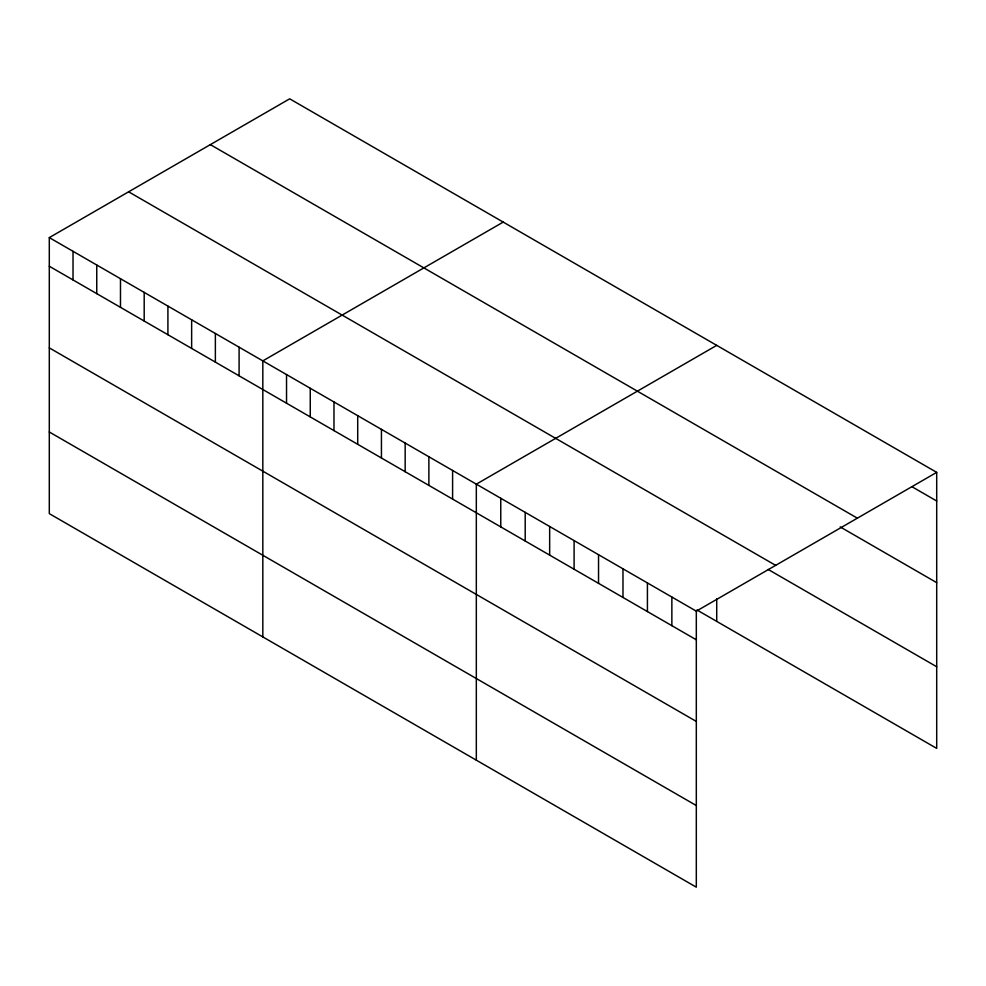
<?xml version="1.0" encoding="UTF-8"?>
<svg xmlns="http://www.w3.org/2000/svg" width="986" height="986" viewBox="0 0 986 986"><rect width="100%" height="100%" fill="white"/><g stroke="black" fill="none" stroke-linecap="round" stroke-linejoin="round"><path stroke-width="1.48" d="M49.3 237.614L696.313 611.16L696.313 887.178L49.3 513.632L49.3 237.614L289.687 98.822L936.7 472.368L936.7 748.386L696.942 609.964M503.205 222.096L262.818 360.888L262.818 636.894M716.723 345.371L476.324 484.163L476.324 760.169M696.313 611.16L936.7 472.368M912.26 486.887L936.7 500.999M210.363 144.634L857.376 518.18M840.22 526.931L936.7 582.64M128.624 191.814L775.637 565.36M768.18 569.452L936.7 666.746M49.3 266.245L696.313 639.791M49.3 347.885L696.313 721.432M49.3 431.991L696.313 805.537M716.723 598.699L716.723 621.377M671.86 597.048L671.86 625.679M647.42 582.936L647.42 611.566M622.979 568.823L622.979 597.454M598.539 554.711L598.539 583.342M574.098 540.599L574.098 569.23M549.658 526.487L549.658 555.118M525.205 512.375L525.205 541.006M500.765 498.275L500.765 526.894M452.599 470.458L452.599 499.089M428.873 456.764L428.873 485.395M405.16 443.071L405.16 471.702M381.434 429.366L381.434 457.997M357.708 415.673L357.708 444.304M333.983 401.98L333.983 430.611M310.257 388.287L310.257 416.905M286.532 374.581L286.532 403.212M239.093 347.195L239.093 375.826M215.367 333.49L215.367 362.121M191.641 319.797L191.641 348.428M167.916 306.104L167.916 334.735M144.19 292.398L144.19 321.029M120.477 278.705L120.477 307.336M96.751 265.012L96.751 293.643M73.026 251.319L73.026 279.938"/></g></svg>
